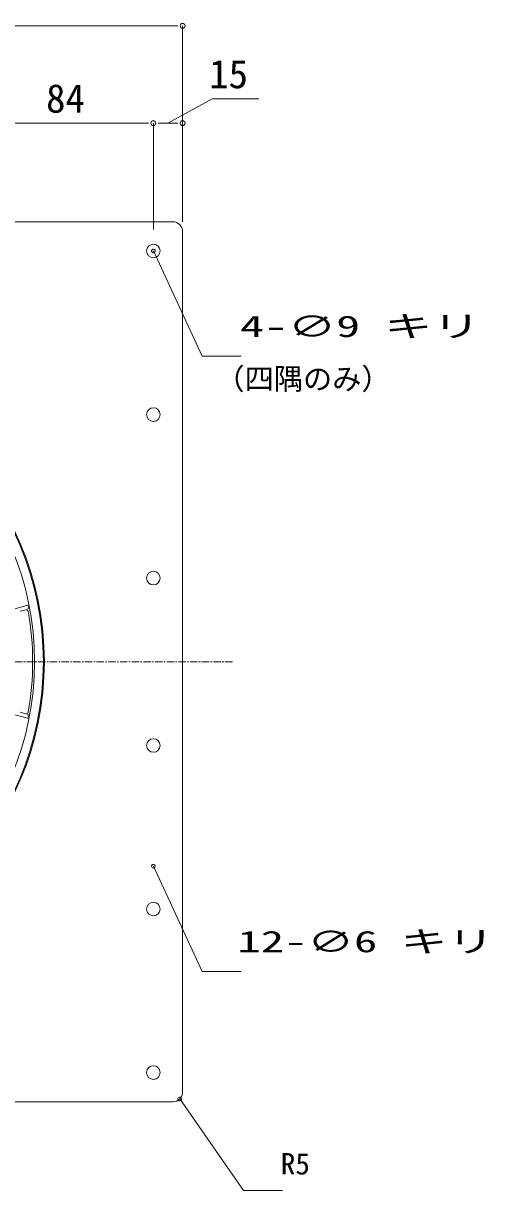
# Model space of a CAD drawing. Units: millimetres, scale not verified. Extents: x -1380 to 1380, y -955 to 955.
# Drawn here: x -306 to -69, y -47 to 553 of the extents above; entities that cross this region are included whole.
import ezdxf
from ezdxf.enums import TextEntityAlignment as Align

# ---------------------------------------------------------------- set-up
doc = ezdxf.new("R2010")
doc.units = ezdxf.units.MM
doc.header["$LTSCALE"] = 3
doc.linetypes.add('USER1', pattern=[2, 1.25, -0.25, 0.25, -0.25])
for name, color, linetype, lineweight in [('0-0_0', 7, 'Continuous', 15), ('0-2_L-2', 7, 'Continuous', 18), ('0-3_L-1', 7, 'Continuous', 18), ('0-4_L-5', 2, 'USER1', 18), ('0-7_MOJI', 7, 'Continuous', 18), ('0-8_SUNPO', 7, 'Continuous', 18), ('0-C_L-1b', 150, 'Continuous', 18)]:
    doc.layers.add(name, color=color, linetype=linetype, lineweight=lineweight)
doc.styles.add('ＭＳ ゴシック', font='')
doc.styles.get('ＭＳ ゴシック').set_extended_font_data('MS Gothic')

msp = doc.modelspace()

# ---------------------------------------------------------------- linework, layer by layer
at = {"layer": '0-0_0'}
for p, q in [((-226.579, 551.564), (-229.079, 551.564)), ((-241.579, 501.564), (-244.079, 501.564)), ((-236.579, 501.564), (-234.079, 501.564)), ((-226.579, 501.564), (-229.079, 501.564))]:
    msp.add_line(p, q, dxfattribs=at)
for centre, radius, start, end in [((-224.079, 551.564), 1.25, 0, 180), ((-224.079, 551.564), 1.25, 180, 0), ((-239.079, 501.564), 1.25, 0, 180), ((-239.079, 501.564), 1.25, 0, 180), ((-239.079, 501.564), 1.25, 180, 0), ((-239.079, 501.564), 1.25, 180, 0), ((-224.079, 501.564), 1.25, 0, 180), ((-224.079, 501.564), 1.25, 180, 0), ((-239.079, 435.897), 0.938, 114.91168, 294.91168), ((-239.079, 435.897), 0.938, 294.91168, 114.91168), ((-239.079, 119.897), 0.938, 114.91168, 294.91168), ((-239.079, 119.897), 0.938, 294.91168, 114.91168), ((-225.544, 0.361), 0.938, 124.84369, 304.84369), ((-225.544, 0.361), 0.938, 304.84369, 124.84369)]:
    msp.add_arc(centre, radius, start, end, dxfattribs=at)
at = {"layer": '0-2_L-2'}
for radius in [155, 154.5]:
    msp.add_circle((-450.079, 224.897), radius, dxfattribs=at)
at = {"layer": '0-3_L-1'}
for p, q in [((-229.079, 450.897), (-671.079, 450.897)), ((-224.079, 3.897), (-224.079, 445.897)), ((-671.079, -1.103), (-229.079, -1.103))]:
    msp.add_line(p, q, dxfattribs=at)
for centre in [(-239.079, 435.897), (-239.079, 351.897), (-239.079, 267.897), (-239.079, 181.897), (-239.079, 97.897), (-239.079, 13.897)]:
    msp.add_circle(centre, 3.5, dxfattribs=at)
for centre, start, end in [((-229.079, 445.897), 0, 90), ((-229.079, 3.897), 270, 0)]:
    msp.add_arc(centre, 5, start, end, dxfattribs=at)
at = {"layer": '0-4_L-5'}
msp.add_line((-198.459, 224.897), (-701.699, 224.897), dxfattribs=at)
at = {"layer": '0-8_SUNPO'}
for p, q in [((-671.079, 551.564), (-229.079, 551.564)), ((-224.079, 450.897), (-224.079, 551.564)), ((-244.079, 501.564), (-318.079, 501.564)), ((-239.079, 446.897), (-239.079, 501.564)), ((-239.079, 446.897), (-239.079, 501.564)), ((-234.079, 501.564), (-229.079, 501.564)), ((-224.079, 450.897), (-224.079, 501.564))]:
    msp.add_line(p, q, dxfattribs=at)
for points in [[(-231.579, 501.564), (-208.893, 514.064), (-184.964, 514.064)], [(-239.079, 435.897), (-213.996, 381.889), (-193.996, 381.889)], [(-239.079, 119.897), (-213.996, 65.889), (-193.996, 65.889)], [(-225.544, 0.361), (-192.753, -46.742), (-172.753, -46.742)]]:
    msp.add_lwpolyline(points, dxfattribs=at)
at = {"layer": '0-C_L-1b'}
for p, q in [((-310.211, 252.156), (-302.95, 254.101)), ((-303.534, 251.874), (-303.077, 253.618)), ((-307.493, 250.813), (-304.584, 251.593)), ((-307.493, 198.98), (-304.584, 198.201)), ((-303.534, 197.919), (-303.077, 196.176)), ((-310.211, 197.638), (-302.95, 195.692))]:
    msp.add_line(p, q, dxfattribs=at)
msp.add_circle((-450.079, 224.897), 150, dxfattribs=at)
for centre, radius, start, end in [((-304.325, 250.627), 1, 9.97778, 105), ((-450.579, 224.897), 149.5, 350.02222, 9.97778), ((-304.325, 199.167), 1, 255, 350.02222)]:
    msp.add_arc(centre, radius, start, end, dxfattribs=at)

# ---------------------------------------------------------------- texts
at = {"layer": '0-7_MOJI', "style": 'ＭＳ ゴシック'}
for s, width, p in [('4-∅9 キリ', 1.65, (-194.605, 388.412)), ('12-∅6 キリ', 1.6, (-195.9, 72.412))]:
    msp.add_text(s, height=11, dxfattribs=dict(at, width=width)).set_placement(p, align=Align.BOTTOM_LEFT)
for s, p in [('（四隅のみ）', (-207.245, 361.432)), ('R5', (-173.666, -41.742))]:
    msp.add_text(s, height=11, dxfattribs=at).set_placement(p, align=Align.BOTTOM_LEFT)
at = {"layer": '0-8_SUNPO', "style": 'ＭＳ ゴシック'}
for s, p in [('15', (-210.431, 515.064)), ('84', (-294.176, 502.564))]:
    msp.add_text(s, height=14.66, dxfattribs=at).set_placement(p, align=Align.BOTTOM_LEFT)

doc.saveas('drawing.dxf')
